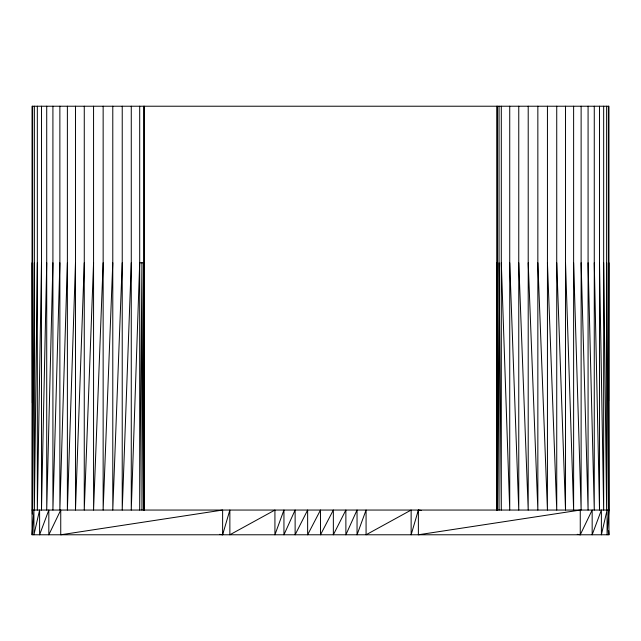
<?xml version="1.0" encoding="UTF-8"?>
<svg xmlns="http://www.w3.org/2000/svg" width="641" height="641" viewBox="0 0 641 641"><rect width="100%" height="100%" fill="white"/><g stroke="black" fill="none" stroke-linecap="round" stroke-linejoin="round"><path stroke-width="0.96" d="M32.346 514.01L32.619 262.81M496.783 106.222L496.791 510.052L497.096 310.861M496.791 510.052L497.096 390.938M608.63 400.945L608.942 262.81M34.366 262.81L32.619 510.052L32.619 106.222M37.33 262.81L34.366 510.052L34.366 106.222M41.481 262.81L37.33 510.052L37.33 106.222M46.721 262.81L41.481 510.052L41.481 106.222M52.915 262.81L46.721 510.052L46.721 106.222M59.869 262.81L52.915 510.052L52.915 106.222M67.377 262.81L59.869 510.052L59.869 106.222M75.478 262.81L67.377 510.052L67.377 106.222M84.267 262.81L75.478 510.052L75.478 106.222M93.562 262.81L84.267 510.052L84.267 106.222M131.269 262.81L122.231 510.052L122.231 106.222M103.145 262.81L93.562 510.052L93.562 106.222M112.784 262.81L103.145 510.052L103.145 106.222M122.231 262.81L112.784 510.052L112.784 106.222M32.05 534.778L32.05 106.222L608.95 106.222L608.942 534.778L32.05 534.778L33.917 510.052L33.917 534.778L39.606 510.052L39.606 534.778L48.828 510.052L48.828 534.778L60.743 510.052L60.743 534.778L222.619 510.052L222.619 534.778L219.663 534.322M608.381 262.81L608.942 510.052L607.083 534.778L607.083 510.052L601.386 534.778L601.386 510.052L592.164 534.778L592.164 510.052L580.257 534.778L577.293 534.322M222.619 534.778L229.863 510.052L229.863 534.778L274.925 510.052L274.925 534.778L283.947 510.052L283.947 534.778L295.124 510.052L295.124 534.778L307.64 510.052L307.64 534.778L320.5 510.052L320.5 534.778L333.352 510.052L333.352 534.778L345.876 510.052L345.876 534.778L357.045 510.052L357.045 534.778L366.075 510.052L366.075 534.778L411.137 510.052L411.137 534.778L418.373 510.052L421.337 510.5M497.096 459.004L497.176 262.81M32.05 510.052L608.942 510.052M608.646 530.82L608.942 534.778M537.847 262.81L547.438 510.052L547.438 106.222M528.208 262.81L537.847 510.052L537.847 106.222M547.438 262.81L556.733 510.052L556.733 106.222M518.761 262.81L528.208 510.052L528.208 106.222M556.733 262.81L565.522 510.052L565.522 106.222M509.731 262.81L518.761 510.052L518.761 106.222M501.302 262.81L509.731 510.052L509.731 106.222M565.522 262.81L573.623 510.052L573.623 106.222M573.623 262.81L581.123 510.052L581.123 106.222M581.123 262.81L588.077 510.052L588.077 106.222M588.077 262.81L594.271 510.052L594.271 106.222M594.271 262.81L599.511 510.052L599.511 106.222M599.511 262.81L603.662 510.052L603.662 106.222M603.662 262.81L606.626 510.052L606.626 106.222M499.051 262.81L501.302 510.052L501.302 106.222M606.626 262.81L608.381 510.052L608.381 106.222M497.424 262.81L499.051 510.052L499.051 106.222M496.783 262.81L497.424 510.052L497.424 106.222M143.904 392.941L144.209 510.052L144.209 106.222M32.05 262.81L32.37 402.949M143.904 313.858L144.209 510.052M580.257 534.778L580.257 510.052L418.373 534.778L418.373 510.052M143.824 106.222L143.824 262.81M139.698 106.222L139.698 510.052L141.941 262.81L141.941 510.052L143.576 262.81L143.576 510.052L144.209 262.81L139.698 262.81L131.269 510.052L131.269 106.222"/></g></svg>
